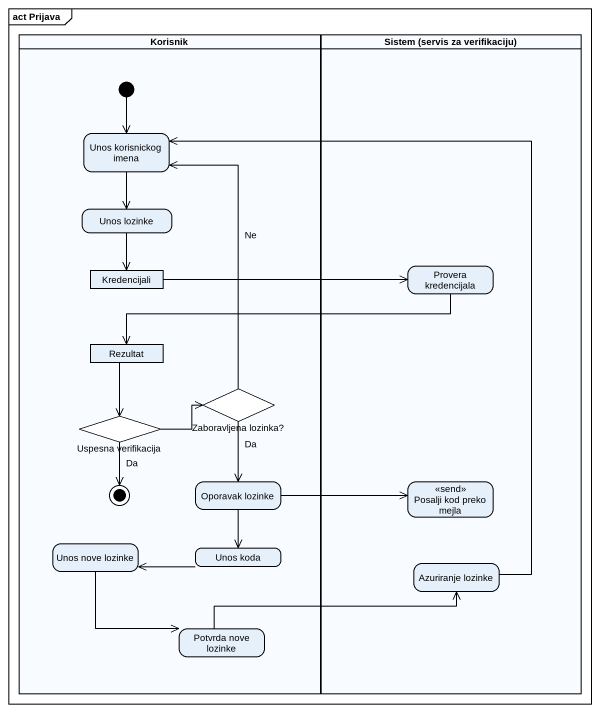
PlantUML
@startuml
mainframe act Prijava
hide empty description
state Korisnik <<partition>> {
  state "Unos korisnickog imena" as Unos_korisnickog_imena
  state "Unos lozinke" as Unos_lozinke
  state Kredencijali <<object>>
  state Rezultat <<object>>
  state "Zaboravljena lozinka?" as Zaboravljena_lozinka <<choice>>
  state "Uspesna verifikacija" as Uspesna_verifikacija <<choice>>
  state "Oporavak lozinke" as Oporavak_lozinke
  state "Unos nove lozinke" as Unos_nove_lozinke
  state "Unos koda" as Unos_koda
  state "Potvrda nove lozinke" as Potvrda_nove_lozinke
  [*] --> Unos_korisnickog_imena
  Uspesna_verifikacija --> [*] : Da
}
state "Sistem (servis za verifikaciju)" as Sistem_servis_za <<partition>> {
  state "Provera kredencijala" as Provera_kredencijala
  state "Posalji kod preko mejla" as Posalji_kod_preko_mejla <<send>>
  state "Azuriranje lozinke" as Azuriranje_lozinke
}
Unos_korisnickog_imena --> Unos_lozinke
Unos_lozinke --> Kredencijali
Kredencijali -right-> Provera_kredencijala
Provera_kredencijala -left-> Rezultat
Rezultat --> Uspesna_verifikacija
Zaboravljena_lozinka -up-> Unos_korisnickog_imena : Ne
Zaboravljena_lozinka --> Oporavak_lozinke : Da
Uspesna_verifikacija -right-> Zaboravljena_lozinka
Oporavak_lozinke -right-> Posalji_kod_preko_mejla
Oporavak_lozinke --> Unos_koda
Unos_nove_lozinke --> Potvrda_nove_lozinke
Unos_koda -left-> Unos_nove_lozinke
Azuriranje_lozinke -up-> Unos_korisnickog_imena
Potvrda_nove_lozinke -right-> Azuriranje_lozinke
@enduml
